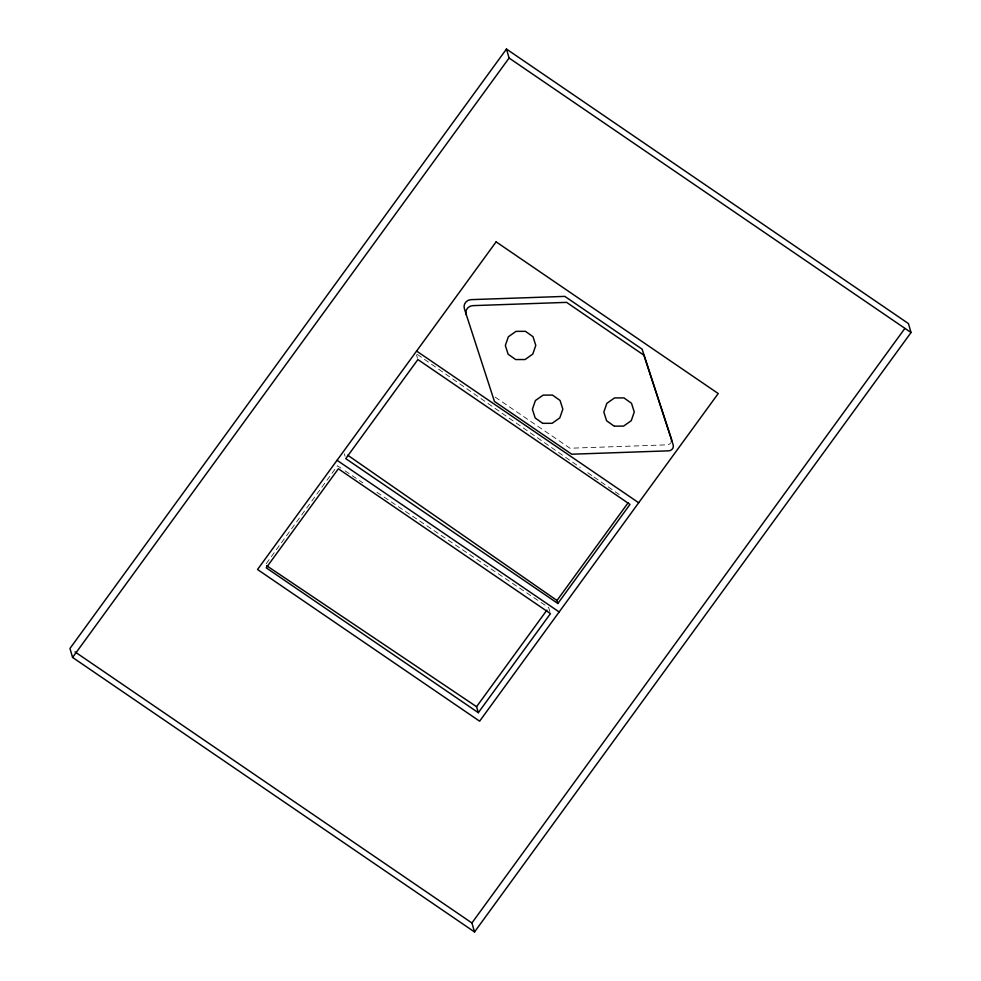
<?xml version="1.0" encoding="UTF-8"?>
<svg xmlns="http://www.w3.org/2000/svg" width="981" height="981" viewBox="0 0 981 981"><rect width="100%" height="100%" fill="white"/><g stroke="black" fill="none" stroke-linecap="round" stroke-linejoin="round"><path stroke-width="0.74" stroke-dasharray="4.91 3.68" d="M266.243 563.597L337.476 465.779L343.84 470.058M345.116 470.905L362.933 482.873M376.925 492.278L548.71 607.644L550.464 613.628M495.184 397.133L569.986 448.231L666.957 444.847A4.746 4.611 -16.3 0 0 670.722 442.86M417.391 354.448L580.262 467.508M587.778 472.719L592.782 476.202M594.032 477.073L620.348 495.331M416.484 354.766L417.538 358.359M344.356 453.823L345.054 456.226"/><path stroke-width="1.47" d="M506.466 49.05L69.958 648.466L72.582 657.442L474.534 931.95L911.042 332.534L908.418 323.558L506.466 49.05L509.09 58.038L911.042 332.534M72.582 657.442L509.09 58.038M478.323 712.684L266.219 567.827L338.359 468.783L550.464 613.628L478.323 712.684L476.57 706.7L546.908 610.121M557.858 603.474L345.753 458.618L417.894 359.561L629.986 504.418L557.858 603.474L556.987 600.482L628.22 502.664M474.534 931.95L471.91 922.962L904.801 328.512M516.19 359.561L525.068 359.536L532.757 354.116L535.785 345.386L532.99 336.679L525.448 331.32L516.043 331.357L508.354 336.765L505.338 345.496L508.121 354.202L515.663 359.561M543.241 423.326L552.119 423.302L559.808 417.881L562.836 409.163L560.041 400.444L552.499 395.085L543.094 395.122L535.405 400.542L532.389 409.261L535.172 417.967L542.714 423.338M614.682 426.146L623.56 426.11L631.249 420.69L634.266 411.971L631.482 403.265L623.941 397.894L614.535 397.93L606.847 403.35L603.83 412.069L606.614 420.788L614.155 426.146M266.624 565.694L476.57 706.7M416.594 351.063L638.692 502.75M337.059 460.285L559.158 611.96M75.022 651.911L471.91 922.962M347.765 455.233L556.987 600.482M671.384 441.585A4.746 4.611 -16.3 0 0 671.384 438.765L642.126 349.175L564.823 296.385L471.027 299.646A7.125 6.904 -16.3 0 0 464.381 308.77L494.436 401.425L571.739 454.215L668.711 450.831A4.746 4.611 -16.3 0 0 673.138 444.749L643.867 355.159L566.577 302.369L472.768 305.643A7.125 6.904 -16.3 0 0 466.134 314.754M496.116 241.853L257.525 569.495L479.623 721.182L718.227 393.54L496.116 241.853"/></g></svg>
